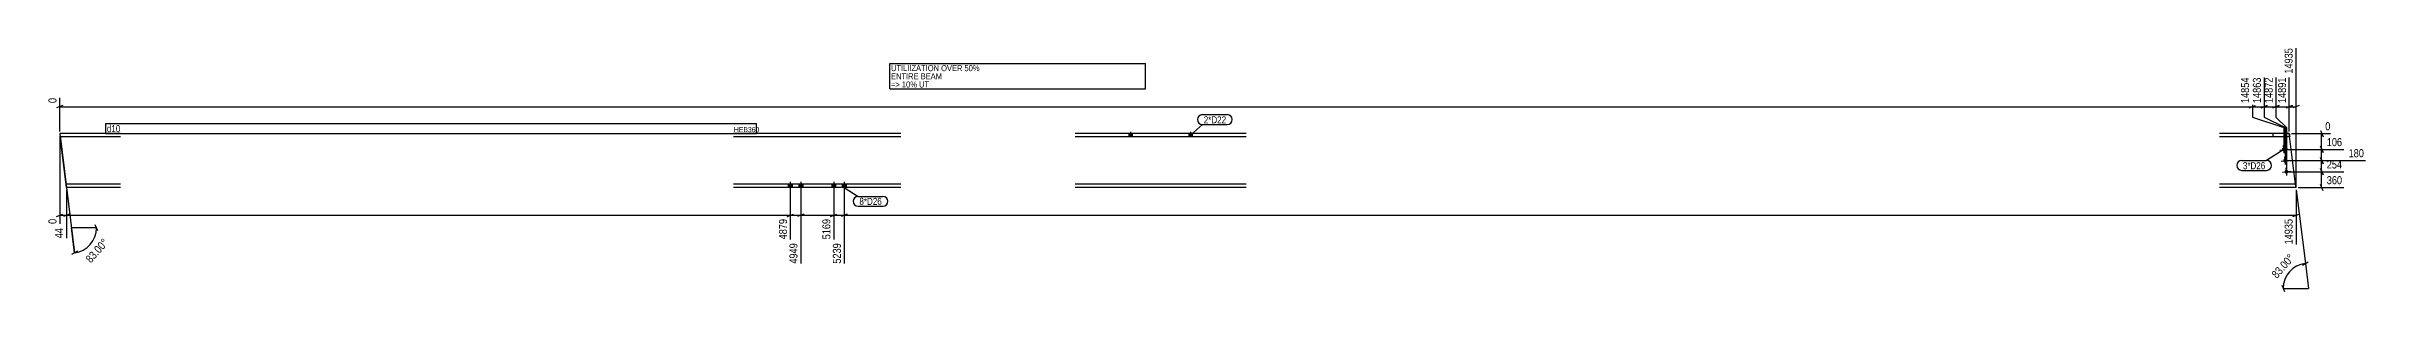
# Model space of a CAD drawing. Header units: millimetres. Extents: x 31 to 39501, y 31 to 1677.
# Drawn here: x 31 to 15521, y 42 to 1677 of the extents above; entities that cross this region are included whole.
import ezdxf

# ---------------------------------------------------------------- set-up
doc = ezdxf.new("R2010")
doc.units = ezdxf.units.MM
doc.linetypes.add('DXK_LINE_DOT2', pattern=[3.9198, 1.9599, -1.9599])
for name, color, linetype in [('MÅLSÆTNING', 7, 'Continuous'), ('STÅL', 7, 'Continuous'), ('TEKST', 7, 'Continuous')]:
    doc.layers.add(name, color=color, linetype=linetype)
doc.styles.add('Arial Narrow', font='ARIALN.TTF', dxfattribs={"height": 0.2})

msp = doc.modelspace()

# ---------------------------------------------------------------- hatches: boundary and pattern name
at = {"layer": 'STÅL', "linetype": 'Continuous'}
for points in [[(7261, 1073), (7283, 1073), (7283, 1095), (7261, 1095)], [(7661, 1073), (7683, 1073), (7683, 1095), (7661, 1095)], [(14961, 988, -1), (14987, 991, -1)], [(14970, 914, -1), (14996, 917, -1)], [(14979, 839, -1), (15005, 842, -1)], [(4986, 735), (5012, 735), (5012, 758), (4986, 758)], [(4986, 735), (5012, 735), (5012, 758), (4986, 758)], [(5056, 735), (5082, 735), (5082, 758), (5056, 758)], [(5056, 735), (5082, 735), (5082, 758), (5056, 758)], [(5276, 735), (5302, 735), (5302, 758), (5276, 758)], [(5276, 735), (5302, 735), (5302, 758), (5276, 758)], [(5346, 735), (5372, 735), (5372, 758), (5346, 758)], [(5346, 735), (5372, 735), (5372, 758), (5346, 758)]]:
    msp.add_hatch(color=3, dxfattribs=at).paths.add_polyline_path(points)

# ---------------------------------------------------------------- linework, layer by layer
at = {"layer": 'MÅLSÆTNING', "color": 7, "linetype": 'Continuous'}
for p, q in [((15056, 749), (15056, 1665)), ((14843, 1469), (14843, 1205)), ((15011, 1109), (15011, 1469)), ((141, 1283), (99, 1267)), ((120, 1109), (120, 1333)), ((14901, 1267), (14943, 1283)), ((14922, 1275), (15011, 1275)), ((14990, 1267), (15032, 1283)), ((15032, 1283), (14990, 1267)), ((15011, 1275), (15056, 1275)), ((15077, 1283), (15035, 1267)), ((14764, 1205), (14974, 1135)), ((14764, 1205), (14974, 1135)), ((14843, 1205), (14983, 1135)), ((14843, 1205), (14983, 1135)), ((14922, 1205), (14992, 1135)), ((14922, 1205), (14992, 1135)), ((14974, 1135), (14974, 1004)), ((14974, 1135), (14974, 1004)), ((14983, 1135), (14983, 929)), ((14983, 1135), (14983, 929)), ((14992, 1135), (14992, 855)), ((14992, 1135), (14992, 855)), ((15025, 1095), (15285, 1095)), ((15219, 1116), (15236, 1074)), ((15227, 990), (15227, 1095)), ((120, 1081), (120, 493)), ((14988, 990), (15374, 990)), ((15236, 969), (15219, 1011)), ((15006, 841), (15374, 841)), ((15219, 862), (15236, 820)), ((15227, 735), (15227, 841)), ((165, 721), (165, 397)), ((4999, 677), (4999, 390)), ((5069, 677), (5069, 228)), ((5069, 677), (5069, 228)), ((5289, 677), (5289, 390)), ((5359, 677), (5359, 228)), ((5359, 677), (5359, 228)), ((15057, 721), (15118, 230)), ((15070, 735), (15374, 735)), ((15236, 714), (15219, 756)), ((99, 542), (141, 559)), ((120, 551), (165, 551)), ((186, 559), (144, 542)), ((374, 446), (357, 488)), ((4978, 542), (5020, 559)), ((5090, 559), (5048, 542)), ((5069, 551), (5289, 551)), ((5268, 542), (5310, 559)), ((5359, 551), (15056, 551)), ((15035, 542), (15077, 559)), ((15098, 219), (15137, 241)), ((15118, 230), (15138, 63)), ((14962, 84), (14979, 42)), ((14970, 63), (15138, 63))]:
    msp.add_line(p, q, dxfattribs=at)
msp.add_arc((15138, 63), 168, 96.9998, 180, dxfattribs=at)
at = {"layer": 'STÅL', "color": 2, "linetype": 'Continuous'}
for p, q in [((525, 1095), (120, 1095)), ((120, 1095), (123, 1073)), ((5737, 1095), (4621, 1095)), ((8043, 1095), (6901, 1095)), ((15011, 1095), (14544, 1095)), ((15053, 758), (15011, 1095)), ((525, 1073), (123, 1073)), ((160, 774), (123, 1073)), ((5737, 1073), (4621, 1073)), ((8043, 1073), (6901, 1073)), ((15014, 1073), (14544, 1073)), ((165, 735), (160, 774)), ((525, 758), (162, 758)), ((525, 735), (165, 735)), ((5737, 758), (4621, 758)), ((5737, 735), (4621, 735)), ((8043, 758), (6901, 758)), ((8043, 735), (6901, 735)), ((15053, 758), (14544, 758)), ((15056, 735), (14544, 735)), ((15056, 735), (15053, 758))]:
    msp.add_line(p, q, dxfattribs=at)
at = {"layer": 'STÅL', "color": 3, "linetype": 'Continuous'}
for p, q in [((7261, 1095), (7261, 1073)), ((7272, 1108), (7272, 1073)), ((7283, 1095), (7283, 1073)), ((7661, 1095), (7661, 1073)), ((7672, 1108), (7672, 1073)), ((7683, 1095), (7683, 1073)), ((14948, 986), (15000, 993)), ((14977, 964), (14971, 1015)), ((14986, 889), (14980, 941)), ((14957, 912), (15009, 918)), ((14966, 838), (15018, 844)), ((14995, 815), (14989, 867)), ((4986, 758), (4986, 735)), ((4986, 758), (4986, 735)), ((4999, 773), (4999, 668)), ((4999, 773), (4999, 668)), ((5012, 758), (5012, 735)), ((5012, 758), (5012, 735)), ((5056, 758), (5056, 735)), ((5056, 758), (5056, 735)), ((5069, 773), (5069, 668)), ((5069, 773), (5069, 668)), ((5082, 758), (5082, 735)), ((5082, 758), (5082, 735)), ((5276, 758), (5276, 735)), ((5276, 758), (5276, 735)), ((5289, 773), (5289, 668)), ((5289, 773), (5289, 668)), ((5302, 758), (5302, 735)), ((5302, 758), (5302, 735)), ((5346, 758), (5346, 735)), ((5346, 758), (5346, 735)), ((5359, 773), (5359, 668)), ((5359, 773), (5359, 668)), ((5372, 758), (5372, 735)), ((5372, 758), (5372, 735))]:
    msp.add_line(p, q, dxfattribs=at)
at = {"layer": 'STÅL', "color": 7, "linetype": 'DXK_LINE_DOT2'}
for p, q in [((14904, 1073), (14904, 1095)), ((15011, 1095), (15014, 1073)), ((15053, 758), (15056, 735))]:
    msp.add_line(p, q, dxfattribs=at)

# ---------------------------------------------------------------- wipeouts: each hides what was drawn before it
at = {"color": 0, "linetype": 'Continuous'}
msp.add_wipeout([(7055, 1403), (7055, 1445), (5672, 1445), (5672, 1403)], dxfattribs=at).dxf.layer = 'TEKST'
at = {"color": 0}
msp.add_wipeout([(14850, 858), (14850, 907), (14701, 907), (14701, 858)], dxfattribs=at).dxf.layer = 'TEKST'

# ---------------------------------------------------------------- next in the draw order: wipeouts: each hides what was drawn before it
at = {"color": 0, "linetype": 'Continuous'}
for points, layer in [([(15044, 1677), (14966, 1677), (14966, 1484), (15044, 1484)], 'MÅLSÆTNING'), ([(15296, 1106), (15296, 1185), (15240, 1185), (15240, 1106)], 'MÅLSÆTNING'), ([(15375, 852), (15375, 930), (15250, 930), (15250, 852)], 'MÅLSÆTNING'), ([(153, 476), (75, 476), (75, 386), (153, 386)], 'MÅLSÆTNING'), ([(5278, 538), (5200, 538), (5200, 379), (5278, 379)], 'MÅLSÆTNING'), ([(7134, 1458), (7134, 1500), (5672, 1500), (5672, 1458)], 'TEKST')]:
    msp.add_wipeout(points, dxfattribs=at).dxf.layer = layer
at = {"color": 0}
for points, layer in [([(15065, 265), (15007, 317), (14870, 163), (14929, 111)], 'MÅLSÆTNING'), ([(525, 1105), (525, 1154), (435, 1154), (435, 1105)], 'TEKST'), ([(4765, 1105), (4765, 1140), (4622, 1140), (4622, 1105)], 'TEKST'), ([(14850, 858), (14850, 907), (14701, 907), (14701, 858)], 'TEKST'), ([(5610, 620), (5610, 669), (5461, 669), (5461, 620)], 'TEKST')]:
    msp.add_wipeout(points, dxfattribs=at).dxf.layer = layer

# ---------------------------------------------------------------- next in the draw order: linework, layer by layer
at = {"layer": 'MÅLSÆTNING', "color": 7, "linetype": 'Continuous'}
for p, q in [((14922, 1469), (14922, 1205)), ((15011, 1109), (15011, 1469)), ((15219, 1011), (15236, 969)), ((15227, 915), (15227, 990)), ((14997, 915), (15520, 915)), ((5289, 677), (5289, 390)), ((15056, 721), (15056, 356)), ((366, 467), (198, 467)), ((218, 300), (198, 467)), ((5268, 542), (5310, 559)), ((5289, 551), (5359, 551)), ((5380, 559), (5338, 542)), ((5380, 559), (5338, 542)), ((238, 311), (198, 289))]:
    msp.add_line(p, q, dxfattribs=at)
msp.add_arc((198, 467), 168, 277, 360, dxfattribs=at)
at = {"layer": 'TEKST', "color": 7, "linetype": 'Continuous'}
for p, q in [((5664, 1395), (7372, 1395)), ((14974, 990), (14859, 915)), ((14693, 915), (14859, 915)), ((14693, 850), (14859, 850))]:
    msp.add_line(p, q, dxfattribs=at)
for centre, start, end in [((14693, 883), 90, 270), ((14859, 883), 270, 90)]:
    msp.add_arc(centre, 32.9, start, end, dxfattribs=at)

# ---------------------------------------------------------------- next in the draw order: texts
at = {"layer": 'MÅLSÆTNING', "color": 3, "linetype": 'Continuous', "style": 'Arial Narrow'}
for s, p in [('14935', (15033, 1495)), ('5169', (5267, 390))]:
    msp.add_text(s, height=53.4, rotation=90.0002, dxfattribs=at).set_placement(p)
msp.add_text('0', height=53.4, dxfattribs=at).set_placement((15251, 1118))
at = {"layer": 'MÅLSÆTNING', "color": 3, "style": 'Arial Narrow'}
msp.add_text('83.00°', height=53.4, rotation=48.5009, dxfattribs=at).set_placement((14928, 126))
at = {"layer": 'TEKST', "color": 3, "style": 'Arial Narrow'}
msp.add_text('3*D26', height=46.8, dxfattribs=at).set_placement((14701, 858))

# ---------------------------------------------------------------- next in the draw order: wipeouts: each hides what was drawn before it
at = {"color": 0, "linetype": 'Continuous'}
for points, layer in [([(15375, 746), (15375, 825), (15250, 825), (15250, 746)], 'MÅLSÆTNING'), ([(109, 538), (31, 538), (31, 481), (109, 481)], 'MÅLSÆTNING'), ([(7364, 1512), (7364, 1554), (5672, 1554), (5672, 1512)], 'TEKST')]:
    msp.add_wipeout(points, dxfattribs=at).dxf.layer = layer
at = {"color": 0}
for points in [[(525, 1105), (525, 1154), (435, 1154), (435, 1105)], [(4765, 1105), (4765, 1140), (4622, 1140), (4622, 1105)], [(5610, 620), (5610, 669), (5461, 669), (5461, 620)]]:
    msp.add_wipeout(points, dxfattribs=at).dxf.layer = 'TEKST'

# ---------------------------------------------------------------- next in the draw order: linework, layer by layer
at = {"layer": 'MÅLSÆTNING', "color": 7, "linetype": 'Continuous'}
for p, q in [((122, 1081), (218, 300)), ((15219, 936), (15236, 894)), ((15236, 894), (15219, 936)), ((15006, 841), (15374, 841)), ((15236, 820), (15219, 862)), ((15227, 841), (15227, 915)), ((165, 721), (165, 397)), ((186, 559), (144, 542)), ((165, 551), (4999, 551))]:
    msp.add_line(p, q, dxfattribs=at)
at = {"layer": 'TEKST', "color": 7, "linetype": 'Continuous'}
for p, q in [((5664, 1563), (7372, 1563)), ((5664, 1395), (5664, 1563)), ((7372, 1395), (7372, 1563)), ((427, 1162), (4773, 1162)), ((427, 1097), (427, 1162)), ((427, 1097), (4773, 1097)), ((4773, 1097), (4773, 1162)), ((5359, 736), (5452, 677)), ((5452, 677), (5618, 677)), ((5452, 611), (5618, 611))]:
    msp.add_line(p, q, dxfattribs=at)
for centre, start, end in [((5452, 644), 90, 270), ((5618, 644), 270, 90)]:
    msp.add_arc(centre, 32.9, start, end, dxfattribs=at)

# ---------------------------------------------------------------- next in the draw order: texts
at = {"layer": 'MÅLSÆTNING', "color": 3, "linetype": 'Continuous', "style": 'Arial Narrow'}
for s, p in [('254', (15261, 863)), ('360', (15261, 758))]:
    msp.add_text(s, height=53.4, dxfattribs=at).set_placement(p)
for s, p in [('0', (98, 493)), ('44', (142, 397))]:
    msp.add_text(s, height=53.4, rotation=90.0002, dxfattribs=at).set_placement(p)
at = {"layer": 'TEKST', "color": 3, "linetype": 'Continuous', "style": 'Arial Narrow'}
for s, height, p in [('UTILIIZATION OVER 50%', 40.09, (5672, 1512)), ('=> 10% UT', 40.1, (5672, 1403)), ('ENTIRE BEAM', 40.09, (5672, 1458))]:
    msp.add_text(s, height=height, dxfattribs=at).set_placement(p)
at = {"layer": 'TEKST', "color": 3, "style": 'Arial Narrow'}
for s, height, p in [('d10', 46.8, (435, 1105)), ('HEB360', 33.4, (4622, 1105)), ('8*D26', 46.8, (5461, 620))]:
    msp.add_text(s, height=height, dxfattribs=at).set_placement(p)

# ---------------------------------------------------------------- next in the draw order: wipeouts: each hides what was drawn before it
at = {"color": 0, "linetype": 'Continuous'}
for points in [[(15000, 1481), (14922, 1481), (14922, 1288), (15000, 1288)], [(15044, 538), (14966, 538), (14966, 345), (15044, 345)], [(5348, 376), (5270, 376), (5270, 217), (5348, 217)]]:
    msp.add_wipeout(points, dxfattribs=at).dxf.layer = 'MÅLSÆTNING'

# ---------------------------------------------------------------- next in the draw order: linework, layer by layer
at = {"layer": 'MÅLSÆTNING', "color": 7, "linetype": 'Continuous'}
for p, q in [((14922, 1469), (14922, 1205)), ((14822, 1267), (14864, 1283)), ((14843, 1275), (14922, 1275)), ((14943, 1283), (14901, 1267))]:
    msp.add_line(p, q, dxfattribs=at)

# ---------------------------------------------------------------- next in the draw order: texts
at = {"layer": 'MÅLSÆTNING', "color": 3, "linetype": 'Continuous', "style": 'Arial Narrow'}
for s, p in [('14891', (14989, 1299)), ('14935', (15033, 356)), ('5239', (5337, 228))]:
    msp.add_text(s, height=53.4, rotation=90.0002, dxfattribs=at).set_placement(p)

# ---------------------------------------------------------------- next in the draw order: wipeouts: each hides what was drawn before it
at = {"color": 0, "linetype": 'Continuous'}
for points in [[(15521, 926), (15521, 1005), (15396, 1005), (15396, 926)], [(4988, 538), (4910, 538), (4910, 379), (4988, 379)]]:
    msp.add_wipeout(points, dxfattribs=at).dxf.layer = 'MÅLSÆTNING'
at = {"color": 0}
msp.add_wipeout([(465, 367), (407, 419), (270, 265), (329, 213)], dxfattribs=at).dxf.layer = 'MÅLSÆTNING'

# ---------------------------------------------------------------- next in the draw order: linework, layer by layer
at = {"layer": 'MÅLSÆTNING', "color": 7, "linetype": 'Continuous'}
for p, q in [((14988, 990), (15374, 990)), ((14997, 915), (15520, 915)), ((4999, 677), (4999, 390)), ((4978, 542), (5020, 559)), ((4999, 551), (5069, 551)), ((5090, 559), (5048, 542))]:
    msp.add_line(p, q, dxfattribs=at)

# ---------------------------------------------------------------- next in the draw order: texts
at = {"layer": 'MÅLSÆTNING', "color": 3, "linetype": 'Continuous', "style": 'Arial Narrow'}
msp.add_text('180', height=53.4, dxfattribs=at).set_placement((15407, 938))
msp.add_text('4879', height=53.4, rotation=90.0002, dxfattribs=at).set_placement((4977, 390))
at = {"layer": 'MÅLSÆTNING', "color": 3, "style": 'Arial Narrow'}
msp.add_text('83.00°', height=53.4, rotation=48.5009, dxfattribs=at).set_placement((328, 229))

# ---------------------------------------------------------------- next in the draw order: wipeouts: each hides what was drawn before it
at = {"color": 0, "linetype": 'Continuous'}
msp.add_wipeout([(14911, 1481), (14833, 1481), (14833, 1288), (14911, 1288)], dxfattribs=at).dxf.layer = 'MÅLSÆTNING'

# ---------------------------------------------------------------- next in the draw order: linework, layer by layer
at = {"layer": 'MÅLSÆTNING', "color": 7, "linetype": 'Continuous'}
for p, q in [((14764, 1469), (14764, 1205)), ((14843, 1469), (14843, 1205)), ((120, 1275), (14764, 1275)), ((14743, 1267), (14785, 1283))]:
    msp.add_line(p, q, dxfattribs=at)

# ---------------------------------------------------------------- next in the draw order: texts
at = {"layer": 'MÅLSÆTNING', "color": 3, "linetype": 'Continuous', "style": 'Arial Narrow'}
msp.add_text('14872', height=53.4, rotation=90.0002, dxfattribs=at).set_placement((14900, 1299))

# ---------------------------------------------------------------- next in the draw order: wipeouts: each hides what was drawn before it
at = {"color": 0, "linetype": 'Continuous'}
for points in [[(15375, 1001), (15375, 1079), (15250, 1079), (15250, 1001)], [(5058, 376), (4980, 376), (4980, 217), (5058, 217)]]:
    msp.add_wipeout(points, dxfattribs=at).dxf.layer = 'MÅLSÆTNING'

# ---------------------------------------------------------------- next in the draw order: texts
at = {"layer": 'MÅLSÆTNING', "color": 3, "linetype": 'Continuous', "style": 'Arial Narrow'}
msp.add_text('106', height=53.4, dxfattribs=at).set_placement((15261, 1012))
msp.add_text('4949', height=53.4, rotation=90.0002, dxfattribs=at).set_placement((5047, 228))

# ---------------------------------------------------------------- next in the draw order: wipeouts: each hides what was drawn before it
at = {"color": 0, "linetype": 'Continuous'}
for points in [[(14753, 1481), (14674, 1481), (14674, 1288), (14753, 1288)], [(109, 1344), (31, 1344), (31, 1288), (109, 1288)]]:
    msp.add_wipeout(points, dxfattribs=at).dxf.layer = 'MÅLSÆTNING'
at = {"color": 0}
msp.add_wipeout([(7910, 1164), (7910, 1213), (7761, 1213), (7761, 1164)], dxfattribs=at).dxf.layer = 'TEKST'

# ---------------------------------------------------------------- next in the draw order: linework, layer by layer
at = {"layer": 'MÅLSÆTNING', "color": 7, "linetype": 'Continuous'}
for p, q in [((14764, 1469), (14764, 1205)), ((14743, 1267), (14785, 1283)), ((14764, 1275), (14843, 1275)), ((14864, 1283), (14822, 1267))]:
    msp.add_line(p, q, dxfattribs=at)

# ---------------------------------------------------------------- next in the draw order: texts
at = {"layer": 'MÅLSÆTNING', "color": 3, "linetype": 'Continuous', "style": 'Arial Narrow'}
for s, p in [('14854', (14742, 1299)), ('0', (98, 1299))]:
    msp.add_text(s, height=53.4, rotation=90.0002, dxfattribs=at).set_placement(p)

# ---------------------------------------------------------------- next in the draw order: wipeouts: each hides what was drawn before it
at = {"color": 0}
msp.add_wipeout([(7910, 1164), (7910, 1213), (7761, 1213), (7761, 1164)], dxfattribs=at).dxf.layer = 'TEKST'

# ---------------------------------------------------------------- next in the draw order: linework, layer by layer
at = {"layer": 'TEKST', "color": 7, "linetype": 'Continuous'}
for p, q in [((7672, 1084), (7752, 1156)), ((7752, 1222), (7918, 1222)), ((7752, 1156), (7918, 1156))]:
    msp.add_line(p, q, dxfattribs=at)
for centre, start, end in [((7752, 1189), 90, 270), ((7918, 1189), 270, 90)]:
    msp.add_arc(centre, 32.9, start, end, dxfattribs=at)

# ---------------------------------------------------------------- next in the draw order: texts
at = {"layer": 'TEKST', "color": 3, "style": 'Arial Narrow'}
msp.add_text('2*D22', height=46.8, dxfattribs=at).set_placement((7761, 1164))

# ---------------------------------------------------------------- next in the draw order: wipeouts: each hides what was drawn before it
at = {"color": 0, "linetype": 'Continuous'}
msp.add_wipeout([(14832, 1481), (14754, 1481), (14754, 1288), (14832, 1288)], dxfattribs=at).dxf.layer = 'MÅLSÆTNING'

# ---------------------------------------------------------------- next in the draw order: texts
at = {"layer": 'MÅLSÆTNING', "color": 3, "linetype": 'Continuous', "style": 'Arial Narrow'}
msp.add_text('14863', height=53.4, rotation=90.0002, dxfattribs=at).set_placement((14821, 1299))

doc.saveas('drawing.dxf')
